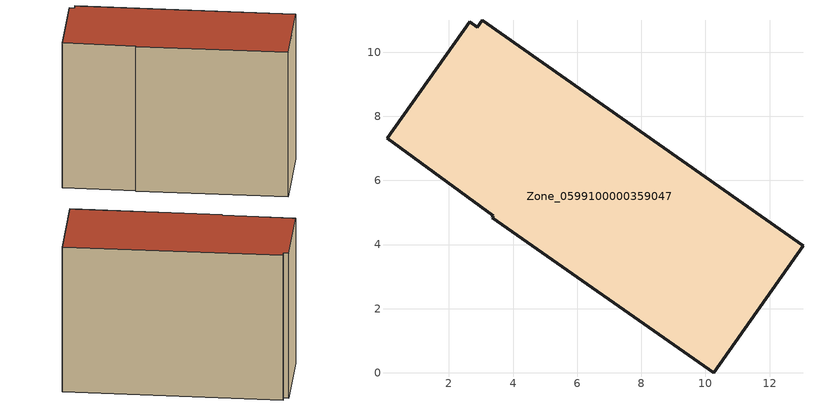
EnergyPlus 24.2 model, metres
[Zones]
Zone_0599100000359047
 floor ground (C_G): 3.38,4.91 0.08,7.31 2.64,10.95 2.89,10.78 3.04,11 13.04,3.96 10.26,0 3.35,4.84 z3.66
 wall outside (C_F): 13.04,3.96 3.04,11 2.89,10.78 2.64,10.95 0.08,7.31 3.38,4.91 3.35,4.84 10.26,0 13.04,3.96 z3.66:12.54
 roof outside (C_R): 2.64,10.95 0.08,7.31 3.38,4.91 3.35,4.84 10.26,0 13.04,3.96 3.04,11 2.89,10.78 z12.54
[BUILDING]
Pand.0599100000359047: North Axis=0; Terrain=City; Loads Convergence Tolerance Value=0.04; Temperature Convergence Tolerance Value=0.4; Solar Distribution=FullExterior; Maximum Number of Warmup Days=25; Minimum Number of Warmup Days=1
[Site:Location]
Rotterdam.The.Hague.AP_ZH_NLD Design_Conditions: Latitude=51.96; Longitude=4.45; Time Zone=1; Elevation=-4.5
[SITE:GROUNDTEMPERATURE:BUILDINGSURFACE]
18, 18, 18, 18, 18, 18, 18, 18, 18, 18, 18, 18
[MATERIAL] Thermal Absorptance=0.9; Solar Absorptance=0.7; Visible Absorptance=0.7
Name | Roughness | Thickness | Conductivity | Density | Specific Heat
G.TC.1992-2005 | MediumSmooth | 0.15 | 0.06 | 540 | 1210
F.TC.1992-2005 | Rough | 0.3 | 0.12 | 1920 | 840
R.TC.1992-2005 | MediumRough | 0.2 | 0.08 | 1500 | 1000
[CONSTRUCTION]
C_G: G.TC.1992-2005
C_F: F.TC.1992-2005
C_R: R.TC.1992-2005
[ZONE]
Zone_0599100000359047: Type=1; Multiplier=1; Ceiling Height=Autocalculate; Volume=Autocalculate; Floor Area=autocalculate; Part of Total Floor Area=Yes
[ZONEINFILTRATION:DESIGNFLOWRATE]
Infil_Zone_0599100000359047: Zone or ZoneList or Space or SpaceList=Zone_0599100000359047; Schedule=AlwaysOn; Design Flow Rate Calculation Method=Flow/Area; Flow Rate per Floor Area=0.0015; Constant Term Coefficient=1; Temperature Term Coefficient=0; Velocity Term Coefficient=0; Velocity Squared Term Coefficient=0
[HVACTEMPLATE:ZONE:IDEALLOADSAIRSYSTEM]
Zone_0599100000359047: Maximum Heating Supply Air Temperature=50; Minimum Cooling Supply Air Temperature=13; Maximum Heating Supply Air Humidity Ratio=0.0156; Minimum Cooling Supply Air Humidity Ratio=0.0077; Heating Limit=NoLimit; Cooling Limit=NoLimit; Dehumidification Control Type=ConstantSensibleHeatRatio; Cooling Sensible Heat Ratio=0.7; Dehumidification Setpoint=60; Humidification Control Type=None; Humidification Setpoint=30; Outdoor Air Method=None; Outdoor Air Flow Rate per Person=0.00944; Outdoor Air Flow Rate per Zone Floor Area=0; Outdoor Air Flow Rate per Zone=0; Demand Controlled Ventilation Type=None; Outdoor Air Economizer Type=NoEconomizer; Heat Recovery Type=None; Sensible Heat Recovery Effectiveness=0.7; Latent Heat Recovery Effectiveness=0.65
[ZONECONTROL:THERMOSTAT]
ThermostatControl_Zone_0599100000359047: Zone or ZoneList=Zone_0599100000359047; Control Type Schedule=DualSetpointControlType; Control 1=Thermostat_Zone_0599100000359047; Temperature Difference Between Cutout And Setpoint=0
[THERMOSTATSETPOINT:DUALSETPOINT]
Thermostat_Zone_0599100000359047: Heating Setpoint Temperature Schedule=HeatingSetpoint_Zone_0599100000359047; Cooling Setpoint Temperature Schedule=CoolingSetpoint_Zone_0599100000359047
[SCHEDULE:COMPACT]
HeatingSetpoint_Zone_0599100000359047: Through: 12/31, For: AllDays, Until: 24:00, 21
CoolingSetpoint_Zone_0599100000359047: Through: 12/31, For: AllDays, Until: 24:00, 24
DualSetpointControlType: Through: 12/31, For: AllDays, Until: 24:00, 4
AlwaysOn: Through: 12/31, For: AllDays, Until: 24:00, 1
